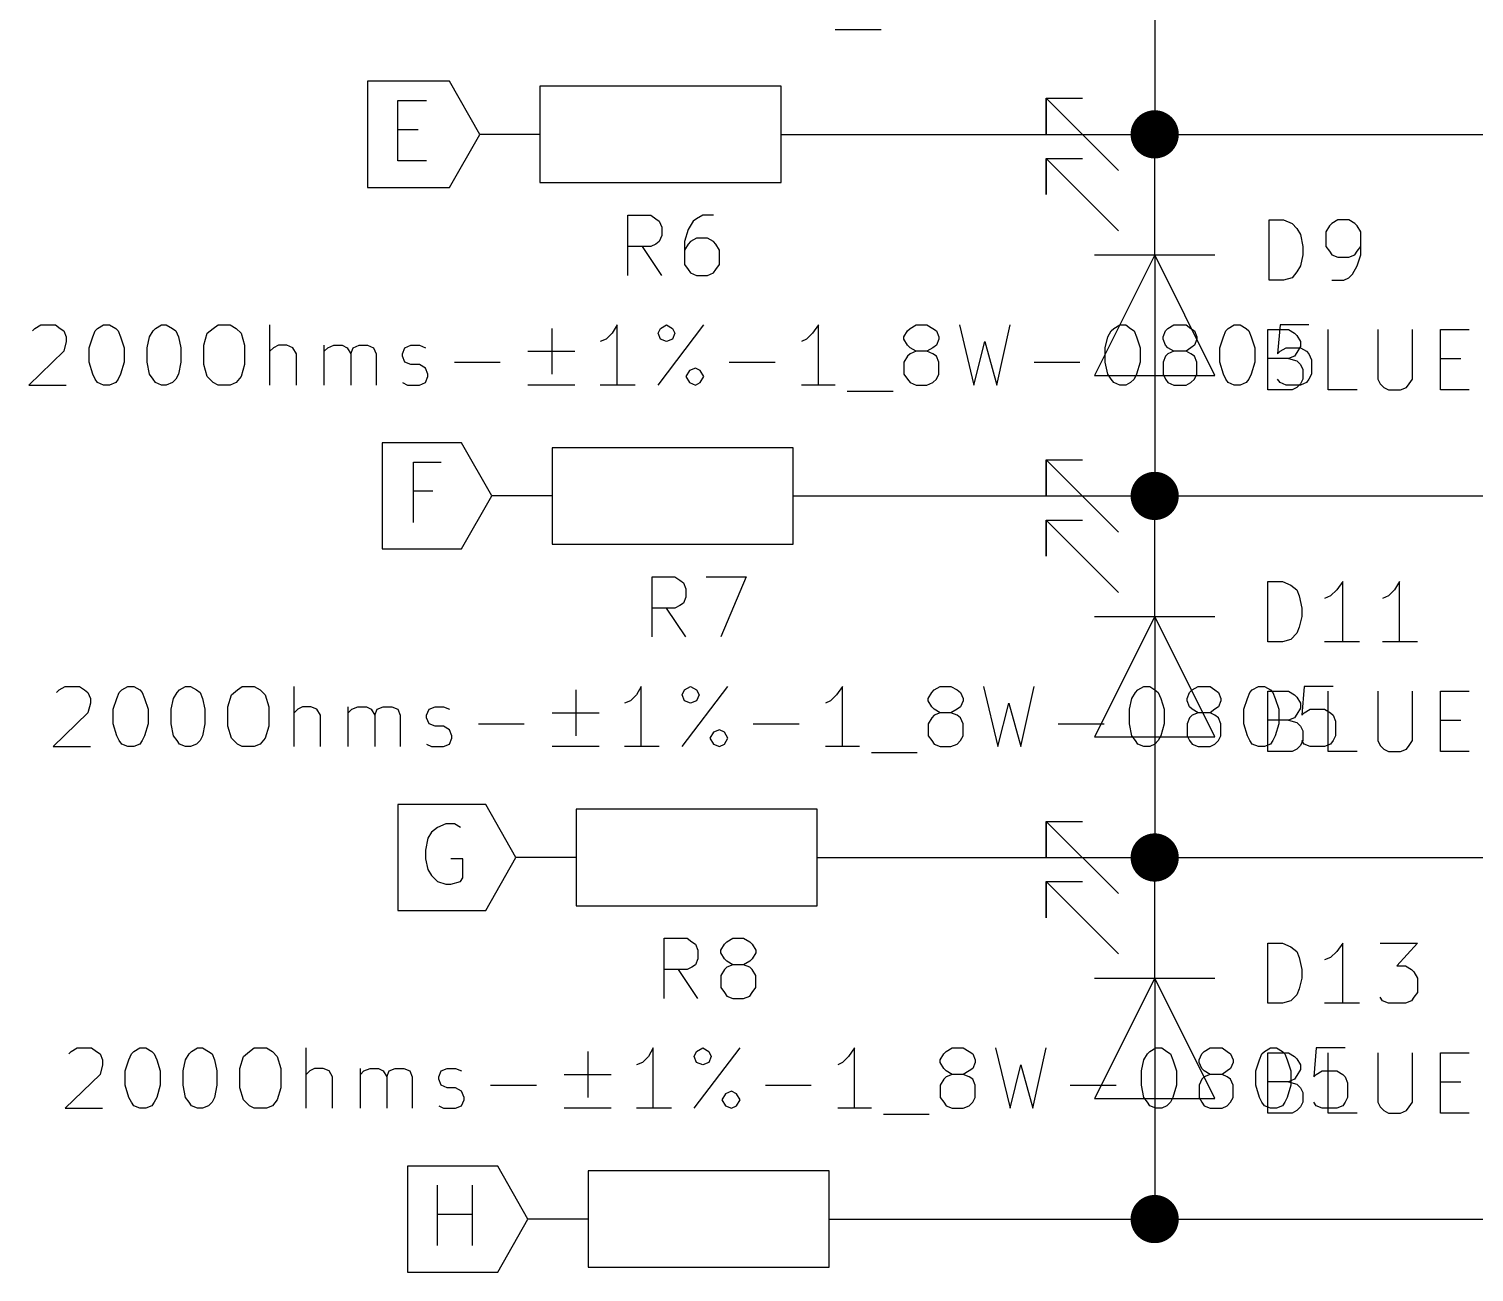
# Model space of a CAD drawing. Extents: x 0.4 to 11.3, y -7.9 to -0.4.
# Drawn here: x 6.516 to 7.715, y -5.324 to -4.293 of the extents above; entities that cross this region are included whole.
import ezdxf

# ---------------------------------------------------------------- set-up
doc = ezdxf.new("R2010")
doc.units = 0
doc.header["$MEASUREMENT"] = 0
for name, color, linetype in [('CYAN2', 4, 'CONTINUOUS'), ('GREEN2', 3, 'CONTINUOUS'), ('RED2', 1, 'CONTINUOUS')]:
    doc.layers.add(name, color=color, linetype=linetype)

msp = doc.modelspace()

# ---------------------------------------------------------------- linework, layer by layer
at = {"layer": 'CYAN2', "linetype": 'CONTINUOUS'}
for p, q in [((7.185, -4.293), (7.223, -4.293)), ((7.013, -4.497), (7.013, -4.447)), ((7.013, -4.447), (7.032, -4.447)), ((7.032, -4.447), (7.036, -4.45)), ((7.075, -4.447), (7.07, -4.45)), ((7.084, -4.447), (7.075, -4.447)), ((7.036, -4.45), (7.039, -4.452)), ((7.039, -4.452), (7.041, -4.457)), ((7.041, -4.457), (7.041, -4.464)), ((7.063, -4.459), (7.06, -4.469)), ((7.067, -4.452), (7.063, -4.459)), ((7.07, -4.45), (7.067, -4.452)), ((7.545, -4.501), (7.545, -4.451)), ((7.545, -4.451), (7.557, -4.451)), ((7.557, -4.451), (7.564, -4.454)), ((7.564, -4.454), (7.568, -4.458)), ((7.568, -4.458), (7.571, -4.463)), ((7.595, -4.456), (7.592, -4.461)), ((7.597, -4.454), (7.595, -4.456)), ((7.602, -4.451), (7.597, -4.454)), ((7.611, -4.451), (7.602, -4.451)), ((7.616, -4.454), (7.611, -4.451)), ((7.618, -4.456), (7.616, -4.454)), ((7.621, -4.461), (7.618, -4.456)), ((7.036, -4.471), (7.032, -4.473)), ((7.039, -4.469), (7.036, -4.471)), ((7.041, -4.464), (7.039, -4.469)), ((7.06, -4.469), (7.06, -4.488)), ((7.063, -4.471), (7.06, -4.476)), ((7.065, -4.469), (7.063, -4.471)), ((7.07, -4.466), (7.065, -4.469)), ((7.079, -4.466), (7.07, -4.466)), ((7.084, -4.469), (7.079, -4.466)), ((7.086, -4.471), (7.084, -4.469)), ((7.089, -4.476), (7.086, -4.471)), ((7.571, -4.463), (7.573, -4.473)), ((7.592, -4.461), (7.592, -4.473)), ((7.621, -4.48), (7.621, -4.461)), ((7.032, -4.473), (7.013, -4.473)), ((7.041, -4.497), (7.025, -4.473)), ((7.089, -4.488), (7.089, -4.476)), ((7.573, -4.48), (7.571, -4.489)), ((7.573, -4.473), (7.573, -4.48)), ((7.592, -4.473), (7.595, -4.477)), ((7.595, -4.477), (7.597, -4.48)), ((7.597, -4.48), (7.602, -4.482)), ((7.602, -4.482), (7.611, -4.482)), ((7.611, -4.482), (7.616, -4.48)), ((7.616, -4.48), (7.618, -4.477)), ((7.618, -4.477), (7.621, -4.473)), ((7.618, -4.489), (7.621, -4.48)), ((7.06, -4.488), (7.063, -4.492)), ((7.063, -4.492), (7.065, -4.495)), ((7.065, -4.495), (7.07, -4.497)), ((7.079, -4.497), (7.084, -4.495)), ((7.084, -4.495), (7.086, -4.492)), ((7.086, -4.492), (7.089, -4.488)), ((7.568, -4.494), (7.564, -4.499)), ((7.571, -4.489), (7.568, -4.494)), ((7.611, -4.499), (7.614, -4.496)), ((7.614, -4.496), (7.618, -4.489)), ((7.07, -4.497), (7.079, -4.497)), ((7.557, -4.501), (7.545, -4.501)), ((7.564, -4.499), (7.557, -4.501)), ((7.597, -4.501), (7.607, -4.501)), ((7.607, -4.501), (7.611, -4.499)), ((6.519, -4.543), (6.521, -4.541)), ((6.521, -4.541), (6.526, -4.538)), ((6.526, -4.538), (6.538, -4.538)), ((6.538, -4.538), (6.542, -4.541)), ((6.542, -4.541), (6.545, -4.543)), ((6.545, -4.543), (6.547, -4.548)), ((6.569, -4.548), (6.571, -4.543)), ((6.571, -4.543), (6.573, -4.541)), ((6.573, -4.541), (6.578, -4.538)), ((6.578, -4.538), (6.583, -4.538)), ((6.583, -4.538), (6.588, -4.541)), ((6.588, -4.541), (6.59, -4.543)), ((6.59, -4.543), (6.592, -4.548)), ((6.616, -4.548), (6.619, -4.543)), ((6.619, -4.543), (6.621, -4.541)), ((6.621, -4.541), (6.626, -4.538)), ((6.626, -4.538), (6.63, -4.538)), ((6.63, -4.538), (6.635, -4.541)), ((6.635, -4.541), (6.638, -4.543)), ((6.638, -4.543), (6.64, -4.548)), ((6.664, -4.545), (6.669, -4.541)), ((6.669, -4.541), (6.673, -4.538)), ((6.673, -4.538), (6.683, -4.538)), ((6.683, -4.538), (6.688, -4.541)), ((6.688, -4.541), (6.692, -4.545)), ((6.716, -4.588), (6.716, -4.538)), ((6.95, -4.579), (6.95, -4.541)), ((7.004, -4.538), (7, -4.545)), ((7.004, -4.588), (7.004, -4.538)), ((7.038, -4.588), (7.076, -4.538)), ((7.038, -4.545), (7.04, -4.541)), ((7.04, -4.541), (7.045, -4.538)), ((7.045, -4.538), (7.05, -4.541)), ((7.05, -4.541), (7.052, -4.545)), ((7.171, -4.538), (7.166, -4.545)), ((7.171, -4.588), (7.171, -4.538)), ((7.242, -4.548), (7.245, -4.543)), ((7.245, -4.543), (7.247, -4.541)), ((7.247, -4.541), (7.252, -4.538)), ((7.252, -4.538), (7.261, -4.538)), ((7.261, -4.538), (7.266, -4.541)), ((7.266, -4.541), (7.269, -4.543)), ((7.269, -4.543), (7.271, -4.548)), ((7.288, -4.538), (7.3, -4.588)), ((7.319, -4.588), (7.33, -4.538)), ((7.411, -4.548), (7.414, -4.543)), ((7.414, -4.543), (7.416, -4.541)), ((7.416, -4.541), (7.421, -4.538)), ((7.421, -4.538), (7.426, -4.538)), ((7.426, -4.538), (7.43, -4.541)), ((7.43, -4.541), (7.433, -4.543)), ((7.433, -4.543), (7.435, -4.548)), ((7.457, -4.548), (7.459, -4.543)), ((7.459, -4.543), (7.461, -4.541)), ((7.461, -4.541), (7.466, -4.538)), ((7.466, -4.538), (7.476, -4.538)), ((7.476, -4.538), (7.48, -4.541)), ((7.48, -4.541), (7.483, -4.543)), ((7.483, -4.543), (7.485, -4.548)), ((7.507, -4.548), (7.509, -4.543)), ((7.509, -4.543), (7.511, -4.541)), ((7.511, -4.541), (7.516, -4.538)), ((7.516, -4.538), (7.521, -4.538)), ((7.521, -4.538), (7.526, -4.541)), ((7.526, -4.541), (7.528, -4.543)), ((7.528, -4.543), (7.53, -4.548)), ((7.544, -4.592), (7.544, -4.542)), ((7.544, -4.542), (7.561, -4.542)), ((7.554, -4.538), (7.552, -4.562)), ((7.578, -4.538), (7.554, -4.538)), ((7.561, -4.542), (7.566, -4.545)), ((7.594, -4.592), (7.594, -4.542)), ((7.635, -4.542), (7.635, -4.583)), ((7.664, -4.583), (7.664, -4.542)), ((7.687, -4.592), (7.687, -4.542)), ((7.687, -4.542), (7.711, -4.542)), ((6.547, -4.552), (6.545, -4.56)), ((6.547, -4.548), (6.547, -4.552)), ((6.566, -4.557), (6.569, -4.548)), ((6.592, -4.548), (6.595, -4.557)), ((6.614, -4.557), (6.616, -4.548)), ((6.64, -4.548), (6.642, -4.557)), ((6.661, -4.555), (6.664, -4.545)), ((6.661, -4.571), (6.661, -4.555)), ((6.692, -4.545), (6.695, -4.555)), ((6.695, -4.555), (6.695, -4.571)), ((6.723, -4.555), (6.719, -4.557)), ((6.73, -4.555), (6.723, -4.555)), ((6.735, -4.557), (6.73, -4.555)), ((6.761, -4.588), (6.761, -4.555)), ((6.764, -4.557), (6.769, -4.555)), ((6.769, -4.555), (6.776, -4.555)), ((6.776, -4.555), (6.78, -4.557)), ((6.785, -4.557), (6.79, -4.555)), ((6.79, -4.555), (6.797, -4.555)), ((6.797, -4.555), (6.802, -4.557)), ((6.828, -4.557), (6.833, -4.555)), ((6.833, -4.555), (6.84, -4.555)), ((6.84, -4.555), (6.845, -4.557)), ((6.995, -4.55), (6.99, -4.552)), ((7, -4.545), (6.995, -4.55)), ((7.04, -4.55), (7.038, -4.545)), ((7.045, -4.552), (7.04, -4.55)), ((7.05, -4.55), (7.045, -4.552)), ((7.052, -4.545), (7.05, -4.55)), ((7.161, -4.55), (7.157, -4.552)), ((7.166, -4.545), (7.161, -4.55)), ((7.242, -4.55), (7.242, -4.548)), ((7.245, -4.555), (7.242, -4.55)), ((7.247, -4.557), (7.245, -4.555)), ((7.269, -4.555), (7.266, -4.557)), ((7.271, -4.55), (7.269, -4.555)), ((7.271, -4.548), (7.271, -4.55)), ((7.3, -4.588), (7.309, -4.552)), ((7.309, -4.552), (7.319, -4.588)), ((7.409, -4.557), (7.411, -4.548)), ((7.435, -4.548), (7.438, -4.557)), ((7.457, -4.55), (7.457, -4.548)), ((7.459, -4.555), (7.457, -4.55)), ((7.461, -4.557), (7.459, -4.555)), ((7.483, -4.555), (7.48, -4.557)), ((7.485, -4.55), (7.483, -4.555)), ((7.485, -4.548), (7.485, -4.55)), ((7.504, -4.557), (7.507, -4.548)), ((7.53, -4.548), (7.533, -4.557)), ((7.566, -4.545), (7.568, -4.547)), ((7.568, -4.547), (7.571, -4.552)), ((7.571, -4.556), (7.568, -4.561)), ((7.571, -4.552), (7.571, -4.556)), ((6.545, -4.56), (6.516, -4.588)), ((6.566, -4.569), (6.566, -4.557)), ((6.595, -4.557), (6.595, -4.569)), ((6.614, -4.569), (6.614, -4.557)), ((6.642, -4.557), (6.642, -4.569)), ((6.719, -4.557), (6.716, -4.56)), ((6.738, -4.562), (6.735, -4.557)), ((6.738, -4.588), (6.738, -4.562)), ((6.761, -4.56), (6.764, -4.557)), ((6.78, -4.557), (6.783, -4.562)), ((6.783, -4.562), (6.785, -4.557)), ((6.783, -4.562), (6.783, -4.588)), ((6.802, -4.557), (6.804, -4.562)), ((6.804, -4.562), (6.804, -4.588)), ((6.826, -4.562), (6.828, -4.557)), ((6.826, -4.564), (6.826, -4.562)), ((6.828, -4.569), (6.826, -4.564)), ((6.93, -4.56), (6.969, -4.56)), ((7.245, -4.564), (7.242, -4.569)), ((7.247, -4.562), (7.245, -4.564)), ((7.252, -4.56), (7.247, -4.557)), ((7.252, -4.56), (7.247, -4.562)), ((7.261, -4.56), (7.252, -4.56)), ((7.266, -4.557), (7.261, -4.56)), ((7.266, -4.562), (7.261, -4.56)), ((7.269, -4.564), (7.266, -4.562)), ((7.271, -4.569), (7.269, -4.564)), ((7.409, -4.569), (7.409, -4.557)), ((7.438, -4.557), (7.438, -4.569)), ((7.459, -4.564), (7.457, -4.569)), ((7.461, -4.562), (7.459, -4.564)), ((7.466, -4.56), (7.461, -4.557)), ((7.466, -4.56), (7.461, -4.562)), ((7.476, -4.56), (7.466, -4.56)), ((7.48, -4.557), (7.476, -4.56)), ((7.48, -4.562), (7.476, -4.56)), ((7.483, -4.564), (7.48, -4.562)), ((7.485, -4.569), (7.483, -4.564)), ((7.504, -4.569), (7.504, -4.557)), ((7.533, -4.557), (7.533, -4.569)), ((7.561, -4.566), (7.544, -4.566)), ((7.552, -4.562), (7.554, -4.56)), ((7.554, -4.56), (7.559, -4.557)), ((7.559, -4.557), (7.571, -4.557)), ((7.566, -4.564), (7.561, -4.566)), ((7.561, -4.566), (7.568, -4.568)), ((7.568, -4.561), (7.566, -4.564)), ((7.568, -4.568), (7.571, -4.571)), ((7.571, -4.557), (7.576, -4.56)), ((7.576, -4.56), (7.578, -4.562)), ((7.578, -4.562), (7.58, -4.567)), ((7.58, -4.567), (7.58, -4.579)), ((7.687, -4.566), (7.704, -4.566)), ((6.569, -4.579), (6.566, -4.569)), ((6.571, -4.583), (6.569, -4.579)), ((6.592, -4.579), (6.59, -4.583)), ((6.595, -4.569), (6.592, -4.579)), ((6.616, -4.579), (6.614, -4.569)), ((6.619, -4.583), (6.616, -4.579)), ((6.64, -4.579), (6.638, -4.583)), ((6.642, -4.569), (6.64, -4.579)), ((6.664, -4.581), (6.661, -4.571)), ((6.695, -4.571), (6.692, -4.581)), ((6.833, -4.571), (6.828, -4.569)), ((6.84, -4.571), (6.833, -4.571)), ((6.845, -4.574), (6.84, -4.571)), ((6.847, -4.579), (6.845, -4.574)), ((6.847, -4.581), (6.847, -4.579)), ((6.869, -4.569), (6.907, -4.569)), ((7.064, -4.576), (7.061, -4.581)), ((7.069, -4.574), (7.064, -4.576)), ((7.073, -4.576), (7.069, -4.574)), ((7.076, -4.581), (7.073, -4.576)), ((7.097, -4.569), (7.135, -4.569)), ((7.242, -4.569), (7.242, -4.579)), ((7.242, -4.579), (7.245, -4.583)), ((7.269, -4.583), (7.271, -4.579)), ((7.271, -4.579), (7.271, -4.569)), ((7.35, -4.569), (7.388, -4.569)), ((7.411, -4.579), (7.409, -4.569)), ((7.414, -4.583), (7.411, -4.579)), ((7.435, -4.579), (7.433, -4.583)), ((7.438, -4.569), (7.435, -4.579)), ((7.457, -4.569), (7.457, -4.579)), ((7.457, -4.579), (7.459, -4.583)), ((7.483, -4.583), (7.485, -4.579)), ((7.485, -4.579), (7.485, -4.569)), ((7.507, -4.579), (7.504, -4.569)), ((7.509, -4.583), (7.507, -4.579)), ((7.53, -4.579), (7.528, -4.583)), ((7.533, -4.569), (7.53, -4.579)), ((7.571, -4.571), (7.573, -4.575)), ((7.573, -4.575), (7.573, -4.583)), ((7.58, -4.579), (7.578, -4.583)), ((6.516, -4.588), (6.547, -4.588)), ((6.573, -4.586), (6.571, -4.583)), ((6.578, -4.588), (6.573, -4.586)), ((6.583, -4.588), (6.578, -4.588)), ((6.588, -4.586), (6.583, -4.588)), ((6.59, -4.583), (6.588, -4.586)), ((6.621, -4.586), (6.619, -4.583)), ((6.626, -4.588), (6.621, -4.586)), ((6.63, -4.588), (6.626, -4.588)), ((6.635, -4.586), (6.63, -4.588)), ((6.638, -4.583), (6.635, -4.586)), ((6.669, -4.586), (6.664, -4.581)), ((6.673, -4.588), (6.669, -4.586)), ((6.683, -4.588), (6.673, -4.588)), ((6.688, -4.586), (6.683, -4.588)), ((6.692, -4.581), (6.688, -4.586)), ((6.826, -4.586), (6.83, -4.588)), ((6.83, -4.588), (6.84, -4.588)), ((6.84, -4.588), (6.845, -4.586)), ((6.845, -4.586), (6.847, -4.581)), ((6.969, -4.588), (6.93, -4.588)), ((7.019, -4.588), (6.99, -4.588)), ((7.061, -4.581), (7.064, -4.586)), ((7.064, -4.586), (7.069, -4.588)), ((7.069, -4.588), (7.073, -4.586)), ((7.073, -4.586), (7.076, -4.581)), ((7.185, -4.588), (7.157, -4.588)), ((7.245, -4.583), (7.247, -4.586)), ((7.247, -4.586), (7.252, -4.588)), ((7.252, -4.588), (7.261, -4.588)), ((7.261, -4.588), (7.266, -4.586)), ((7.266, -4.586), (7.269, -4.583)), ((7.416, -4.586), (7.414, -4.583)), ((7.421, -4.588), (7.416, -4.586)), ((7.426, -4.588), (7.421, -4.588)), ((7.43, -4.586), (7.426, -4.588)), ((7.433, -4.583), (7.43, -4.586)), ((7.459, -4.583), (7.461, -4.586)), ((7.461, -4.586), (7.466, -4.588)), ((7.466, -4.588), (7.476, -4.588)), ((7.476, -4.588), (7.48, -4.586)), ((7.48, -4.586), (7.483, -4.583)), ((7.511, -4.586), (7.509, -4.583)), ((7.516, -4.588), (7.511, -4.586)), ((7.521, -4.588), (7.516, -4.588)), ((7.526, -4.586), (7.521, -4.588)), ((7.528, -4.583), (7.526, -4.586)), ((7.564, -4.592), (7.544, -4.592)), ((7.554, -4.586), (7.552, -4.583)), ((7.559, -4.588), (7.554, -4.586)), ((7.571, -4.588), (7.559, -4.588)), ((7.568, -4.59), (7.564, -4.592)), ((7.571, -4.587), (7.568, -4.59)), ((7.573, -4.583), (7.571, -4.587)), ((7.576, -4.586), (7.571, -4.588)), ((7.578, -4.583), (7.576, -4.586)), ((7.618, -4.592), (7.594, -4.592)), ((7.635, -4.583), (7.637, -4.587)), ((7.637, -4.587), (7.64, -4.59)), ((7.64, -4.59), (7.644, -4.592)), ((7.644, -4.592), (7.654, -4.592)), ((7.654, -4.592), (7.659, -4.59)), ((7.659, -4.59), (7.661, -4.587)), ((7.661, -4.587), (7.664, -4.583)), ((7.711, -4.592), (7.687, -4.592)), ((7.195, -4.593), (7.233, -4.593)), ((7.033, -4.797), (7.033, -4.747)), ((7.033, -4.747), (7.052, -4.747)), ((7.052, -4.747), (7.056, -4.75)), ((7.078, -4.747), (7.111, -4.747)), ((7.111, -4.747), (7.09, -4.797)), ((7.056, -4.75), (7.059, -4.752)), ((7.059, -4.752), (7.061, -4.757)), ((7.061, -4.757), (7.061, -4.764)), ((7.544, -4.801), (7.544, -4.751)), ((7.544, -4.751), (7.556, -4.751)), ((7.556, -4.751), (7.563, -4.754)), ((7.563, -4.754), (7.568, -4.758)), ((7.568, -4.758), (7.57, -4.763)), ((7.601, -4.758), (7.596, -4.763)), ((7.606, -4.751), (7.601, -4.758)), ((7.606, -4.801), (7.606, -4.751)), ((7.649, -4.758), (7.644, -4.763)), ((7.653, -4.751), (7.649, -4.758)), ((7.653, -4.801), (7.653, -4.751)), ((7.056, -4.771), (7.052, -4.773)), ((7.059, -4.769), (7.056, -4.771)), ((7.061, -4.764), (7.059, -4.769)), ((7.57, -4.763), (7.572, -4.773)), ((7.596, -4.763), (7.591, -4.765)), ((7.644, -4.763), (7.639, -4.765)), ((7.052, -4.773), (7.033, -4.773)), ((7.061, -4.797), (7.045, -4.773)), ((7.572, -4.78), (7.57, -4.789)), ((7.572, -4.773), (7.572, -4.78)), ((7.568, -4.794), (7.563, -4.799)), ((7.57, -4.789), (7.568, -4.794)), ((7.556, -4.801), (7.544, -4.801)), ((7.563, -4.799), (7.556, -4.801)), ((7.62, -4.801), (7.591, -4.801)), ((7.668, -4.801), (7.639, -4.801)), ((6.539, -4.843), (6.541, -4.841)), ((6.541, -4.841), (6.546, -4.838)), ((6.546, -4.838), (6.558, -4.838)), ((6.558, -4.838), (6.562, -4.841)), ((6.562, -4.841), (6.565, -4.843)), ((6.565, -4.843), (6.567, -4.848)), ((6.589, -4.848), (6.591, -4.843)), ((6.591, -4.843), (6.593, -4.841)), ((6.593, -4.841), (6.598, -4.838)), ((6.598, -4.838), (6.603, -4.838)), ((6.603, -4.838), (6.608, -4.841)), ((6.608, -4.841), (6.61, -4.843)), ((6.61, -4.843), (6.612, -4.848)), ((6.636, -4.848), (6.639, -4.843)), ((6.639, -4.843), (6.641, -4.841)), ((6.641, -4.841), (6.646, -4.838)), ((6.646, -4.838), (6.65, -4.838)), ((6.65, -4.838), (6.655, -4.841)), ((6.655, -4.841), (6.658, -4.843)), ((6.658, -4.843), (6.66, -4.848)), ((6.684, -4.845), (6.689, -4.841)), ((6.689, -4.841), (6.693, -4.838)), ((6.693, -4.838), (6.703, -4.838)), ((6.703, -4.838), (6.708, -4.841)), ((6.708, -4.841), (6.712, -4.845)), ((6.736, -4.888), (6.736, -4.838)), ((6.97, -4.879), (6.97, -4.841)), ((7.024, -4.838), (7.02, -4.845)), ((7.024, -4.888), (7.024, -4.838)), ((7.058, -4.888), (7.096, -4.838)), ((7.058, -4.845), (7.06, -4.841)), ((7.06, -4.841), (7.065, -4.838)), ((7.065, -4.838), (7.07, -4.841)), ((7.07, -4.841), (7.072, -4.845)), ((7.191, -4.838), (7.186, -4.845)), ((7.191, -4.888), (7.191, -4.838)), ((7.262, -4.848), (7.265, -4.843)), ((7.265, -4.843), (7.267, -4.841)), ((7.267, -4.841), (7.272, -4.838)), ((7.272, -4.838), (7.281, -4.838)), ((7.281, -4.838), (7.286, -4.841)), ((7.286, -4.841), (7.289, -4.843)), ((7.289, -4.843), (7.291, -4.848)), ((7.308, -4.838), (7.32, -4.888)), ((7.339, -4.888), (7.35, -4.838)), ((7.431, -4.848), (7.434, -4.843)), ((7.434, -4.843), (7.436, -4.841)), ((7.436, -4.841), (7.441, -4.838)), ((7.441, -4.838), (7.446, -4.838)), ((7.446, -4.838), (7.45, -4.841)), ((7.45, -4.841), (7.453, -4.843)), ((7.453, -4.843), (7.455, -4.848)), ((7.477, -4.848), (7.479, -4.843)), ((7.479, -4.843), (7.481, -4.841)), ((7.481, -4.841), (7.486, -4.838)), ((7.486, -4.838), (7.496, -4.838)), ((7.496, -4.838), (7.5, -4.841)), ((7.5, -4.841), (7.503, -4.843)), ((7.503, -4.843), (7.505, -4.848)), ((7.527, -4.848), (7.529, -4.843)), ((7.529, -4.843), (7.531, -4.841)), ((7.531, -4.841), (7.536, -4.838)), ((7.536, -4.838), (7.541, -4.838)), ((7.541, -4.838), (7.546, -4.841)), ((7.544, -4.892), (7.544, -4.842)), ((7.544, -4.842), (7.561, -4.842)), ((7.546, -4.841), (7.548, -4.843)), ((7.548, -4.843), (7.55, -4.848)), ((7.561, -4.842), (7.566, -4.845)), ((7.574, -4.838), (7.572, -4.862)), ((7.598, -4.838), (7.574, -4.838)), ((7.594, -4.892), (7.594, -4.842)), ((7.635, -4.842), (7.635, -4.883)), ((7.664, -4.883), (7.664, -4.842)), ((7.687, -4.892), (7.687, -4.842)), ((7.687, -4.842), (7.711, -4.842)), ((6.567, -4.852), (6.565, -4.86)), ((6.567, -4.848), (6.567, -4.852)), ((6.586, -4.857), (6.589, -4.848)), ((6.612, -4.848), (6.615, -4.857)), ((6.634, -4.857), (6.636, -4.848)), ((6.66, -4.848), (6.662, -4.857)), ((6.681, -4.855), (6.684, -4.845)), ((6.681, -4.871), (6.681, -4.855)), ((6.712, -4.845), (6.715, -4.855)), ((6.715, -4.855), (6.715, -4.871)), ((6.743, -4.855), (6.739, -4.857)), ((6.75, -4.855), (6.743, -4.855)), ((6.755, -4.857), (6.75, -4.855)), ((6.781, -4.888), (6.781, -4.855)), ((6.784, -4.857), (6.789, -4.855)), ((6.789, -4.855), (6.796, -4.855)), ((6.796, -4.855), (6.8, -4.857)), ((6.805, -4.857), (6.81, -4.855)), ((6.81, -4.855), (6.817, -4.855)), ((6.817, -4.855), (6.822, -4.857)), ((6.848, -4.857), (6.853, -4.855)), ((6.853, -4.855), (6.86, -4.855)), ((6.86, -4.855), (6.865, -4.857)), ((7.015, -4.85), (7.01, -4.852)), ((7.02, -4.845), (7.015, -4.85)), ((7.06, -4.85), (7.058, -4.845)), ((7.065, -4.852), (7.06, -4.85)), ((7.07, -4.85), (7.065, -4.852)), ((7.072, -4.845), (7.07, -4.85)), ((7.181, -4.85), (7.177, -4.852)), ((7.186, -4.845), (7.181, -4.85)), ((7.262, -4.85), (7.262, -4.848)), ((7.265, -4.855), (7.262, -4.85)), ((7.267, -4.857), (7.265, -4.855)), ((7.289, -4.855), (7.286, -4.857)), ((7.291, -4.85), (7.289, -4.855)), ((7.291, -4.848), (7.291, -4.85)), ((7.32, -4.888), (7.329, -4.852)), ((7.329, -4.852), (7.339, -4.888)), ((7.429, -4.857), (7.431, -4.848)), ((7.455, -4.848), (7.458, -4.857)), ((7.477, -4.85), (7.477, -4.848)), ((7.479, -4.855), (7.477, -4.85)), ((7.481, -4.857), (7.479, -4.855)), ((7.503, -4.855), (7.5, -4.857)), ((7.505, -4.85), (7.503, -4.855)), ((7.505, -4.848), (7.505, -4.85)), ((7.524, -4.857), (7.527, -4.848)), ((7.55, -4.848), (7.553, -4.857)), ((7.566, -4.845), (7.568, -4.847)), ((7.568, -4.847), (7.571, -4.852)), ((7.571, -4.852), (7.571, -4.856)), ((6.565, -4.86), (6.536, -4.888)), ((6.586, -4.869), (6.586, -4.857)), ((6.615, -4.857), (6.615, -4.869)), ((6.634, -4.869), (6.634, -4.857)), ((6.662, -4.857), (6.662, -4.869)), ((6.739, -4.857), (6.736, -4.86)), ((6.758, -4.862), (6.755, -4.857)), ((6.758, -4.888), (6.758, -4.862)), ((6.781, -4.86), (6.784, -4.857)), ((6.8, -4.857), (6.803, -4.862)), ((6.803, -4.862), (6.805, -4.857)), ((6.803, -4.862), (6.803, -4.888)), ((6.822, -4.857), (6.824, -4.862)), ((6.824, -4.862), (6.824, -4.888)), ((6.846, -4.862), (6.848, -4.857)), ((6.846, -4.864), (6.846, -4.862)), ((6.848, -4.869), (6.846, -4.864)), ((6.95, -4.86), (6.989, -4.86)), ((7.265, -4.864), (7.262, -4.869)), ((7.267, -4.862), (7.265, -4.864)), ((7.272, -4.86), (7.267, -4.857)), ((7.272, -4.86), (7.267, -4.862)), ((7.281, -4.86), (7.272, -4.86)), ((7.286, -4.857), (7.281, -4.86)), ((7.286, -4.862), (7.281, -4.86)), ((7.289, -4.864), (7.286, -4.862)), ((7.291, -4.869), (7.289, -4.864)), ((7.429, -4.869), (7.429, -4.857)), ((7.458, -4.857), (7.458, -4.869)), ((7.479, -4.864), (7.477, -4.869)), ((7.481, -4.862), (7.479, -4.864)), ((7.486, -4.86), (7.481, -4.857)), ((7.486, -4.86), (7.481, -4.862)), ((7.496, -4.86), (7.486, -4.86)), ((7.5, -4.857), (7.496, -4.86)), ((7.5, -4.862), (7.496, -4.86)), ((7.503, -4.864), (7.5, -4.862)), ((7.505, -4.869), (7.503, -4.864)), ((7.524, -4.869), (7.524, -4.857)), ((7.561, -4.866), (7.544, -4.866)), ((7.553, -4.857), (7.553, -4.869)), ((7.566, -4.864), (7.561, -4.866)), ((7.561, -4.866), (7.568, -4.868)), ((7.568, -4.861), (7.566, -4.864)), ((7.571, -4.856), (7.568, -4.861)), ((7.572, -4.862), (7.574, -4.86)), ((7.574, -4.86), (7.579, -4.857)), ((7.579, -4.857), (7.591, -4.857)), ((7.591, -4.857), (7.596, -4.86)), ((7.596, -4.86), (7.598, -4.862)), ((7.598, -4.862), (7.6, -4.867)), ((7.6, -4.867), (7.6, -4.879)), ((7.687, -4.866), (7.704, -4.866)), ((6.589, -4.879), (6.586, -4.869)), ((6.591, -4.883), (6.589, -4.879)), ((6.612, -4.879), (6.61, -4.883)), ((6.615, -4.869), (6.612, -4.879)), ((6.636, -4.879), (6.634, -4.869)), ((6.639, -4.883), (6.636, -4.879)), ((6.66, -4.879), (6.658, -4.883)), ((6.662, -4.869), (6.66, -4.879)), ((6.684, -4.881), (6.681, -4.871)), ((6.715, -4.871), (6.712, -4.881)), ((6.853, -4.871), (6.848, -4.869)), ((6.86, -4.871), (6.853, -4.871)), ((6.865, -4.874), (6.86, -4.871)), ((6.867, -4.879), (6.865, -4.874)), ((6.867, -4.881), (6.867, -4.879)), ((6.889, -4.869), (6.927, -4.869)), ((7.084, -4.876), (7.081, -4.881)), ((7.089, -4.874), (7.084, -4.876)), ((7.093, -4.876), (7.089, -4.874)), ((7.096, -4.881), (7.093, -4.876)), ((7.117, -4.869), (7.155, -4.869)), ((7.262, -4.869), (7.262, -4.879)), ((7.262, -4.879), (7.265, -4.883)), ((7.289, -4.883), (7.291, -4.879)), ((7.291, -4.879), (7.291, -4.869)), ((7.37, -4.869), (7.408, -4.869)), ((7.431, -4.879), (7.429, -4.869)), ((7.434, -4.883), (7.431, -4.879)), ((7.455, -4.879), (7.453, -4.883)), ((7.458, -4.869), (7.455, -4.879)), ((7.477, -4.869), (7.477, -4.879)), ((7.477, -4.879), (7.479, -4.883)), ((7.503, -4.883), (7.505, -4.879)), ((7.505, -4.879), (7.505, -4.869)), ((7.527, -4.879), (7.524, -4.869)), ((7.529, -4.883), (7.527, -4.879)), ((7.55, -4.879), (7.548, -4.883)), ((7.553, -4.869), (7.55, -4.879)), ((7.568, -4.868), (7.571, -4.871)), ((7.571, -4.871), (7.573, -4.875)), ((7.573, -4.875), (7.573, -4.883)), ((7.6, -4.879), (7.598, -4.883)), ((6.536, -4.888), (6.567, -4.888)), ((6.593, -4.886), (6.591, -4.883)), ((6.598, -4.888), (6.593, -4.886)), ((6.603, -4.888), (6.598, -4.888)), ((6.608, -4.886), (6.603, -4.888)), ((6.61, -4.883), (6.608, -4.886)), ((6.641, -4.886), (6.639, -4.883)), ((6.646, -4.888), (6.641, -4.886)), ((6.65, -4.888), (6.646, -4.888)), ((6.655, -4.886), (6.65, -4.888)), ((6.658, -4.883), (6.655, -4.886)), ((6.689, -4.886), (6.684, -4.881)), ((6.693, -4.888), (6.689, -4.886)), ((6.703, -4.888), (6.693, -4.888)), ((6.708, -4.886), (6.703, -4.888)), ((6.712, -4.881), (6.708, -4.886)), ((6.846, -4.886), (6.85, -4.888)), ((6.85, -4.888), (6.86, -4.888)), ((6.86, -4.888), (6.865, -4.886)), ((6.865, -4.886), (6.867, -4.881)), ((6.989, -4.888), (6.95, -4.888)), ((7.039, -4.888), (7.01, -4.888)), ((7.081, -4.881), (7.084, -4.886)), ((7.084, -4.886), (7.089, -4.888)), ((7.089, -4.888), (7.093, -4.886)), ((7.093, -4.886), (7.096, -4.881)), ((7.205, -4.888), (7.177, -4.888)), ((7.265, -4.883), (7.267, -4.886)), ((7.267, -4.886), (7.272, -4.888)), ((7.272, -4.888), (7.281, -4.888)), ((7.281, -4.888), (7.286, -4.886)), ((7.286, -4.886), (7.289, -4.883)), ((7.436, -4.886), (7.434, -4.883)), ((7.441, -4.888), (7.436, -4.886)), ((7.446, -4.888), (7.441, -4.888)), ((7.45, -4.886), (7.446, -4.888)), ((7.453, -4.883), (7.45, -4.886)), ((7.479, -4.883), (7.481, -4.886)), ((7.481, -4.886), (7.486, -4.888)), ((7.486, -4.888), (7.496, -4.888)), ((7.496, -4.888), (7.5, -4.886)), ((7.5, -4.886), (7.503, -4.883)), ((7.531, -4.886), (7.529, -4.883)), ((7.536, -4.888), (7.531, -4.886)), ((7.541, -4.888), (7.536, -4.888)), ((7.546, -4.886), (7.541, -4.888)), ((7.548, -4.883), (7.546, -4.886)), ((7.568, -4.89), (7.564, -4.892)), ((7.571, -4.887), (7.568, -4.89)), ((7.573, -4.883), (7.571, -4.887)), ((7.574, -4.886), (7.572, -4.883)), ((7.579, -4.888), (7.574, -4.886)), ((7.591, -4.888), (7.579, -4.888)), ((7.596, -4.886), (7.591, -4.888)), ((7.598, -4.883), (7.596, -4.886)), ((7.635, -4.883), (7.637, -4.887)), ((7.637, -4.887), (7.64, -4.89)), ((7.64, -4.89), (7.644, -4.892)), ((7.654, -4.892), (7.659, -4.89)), ((7.659, -4.89), (7.661, -4.887)), ((7.661, -4.887), (7.664, -4.883)), ((7.215, -4.893), (7.253, -4.893)), ((7.564, -4.892), (7.544, -4.892)), ((7.618, -4.892), (7.594, -4.892)), ((7.644, -4.892), (7.654, -4.892)), ((7.711, -4.892), (7.687, -4.892)), ((7.043, -5.097), (7.043, -5.047)), ((7.043, -5.047), (7.062, -5.047)), ((7.062, -5.047), (7.066, -5.05)), ((7.095, -5.05), (7.1, -5.047)), ((7.1, -5.047), (7.109, -5.047)), ((7.109, -5.047), (7.114, -5.05)), ((7.066, -5.05), (7.069, -5.052)), ((7.069, -5.052), (7.071, -5.057)), ((7.071, -5.057), (7.071, -5.064)), ((7.09, -5.057), (7.093, -5.052)), ((7.09, -5.059), (7.09, -5.057)), ((7.093, -5.064), (7.09, -5.059)), ((7.093, -5.052), (7.095, -5.05)), ((7.114, -5.05), (7.116, -5.052)), ((7.116, -5.052), (7.119, -5.057)), ((7.119, -5.059), (7.116, -5.064)), ((7.119, -5.057), (7.119, -5.059)), ((7.544, -5.101), (7.544, -5.051)), ((7.544, -5.051), (7.556, -5.051)), ((7.556, -5.051), (7.563, -5.054)), ((7.563, -5.054), (7.568, -5.058)), ((7.568, -5.058), (7.57, -5.063)), ((7.601, -5.058), (7.596, -5.063)), ((7.606, -5.051), (7.601, -5.058)), ((7.606, -5.101), (7.606, -5.051)), ((7.637, -5.051), (7.668, -5.051)), ((7.668, -5.051), (7.651, -5.07)), ((7.066, -5.071), (7.062, -5.073)), ((7.069, -5.069), (7.066, -5.071)), ((7.071, -5.064), (7.069, -5.069)), ((7.095, -5.066), (7.093, -5.064)), ((7.095, -5.071), (7.093, -5.073)), ((7.1, -5.069), (7.095, -5.066)), ((7.1, -5.069), (7.095, -5.071)), ((7.109, -5.069), (7.1, -5.069)), ((7.114, -5.066), (7.109, -5.069)), ((7.114, -5.071), (7.109, -5.069)), ((7.116, -5.064), (7.114, -5.066)), ((7.116, -5.073), (7.114, -5.071)), ((7.57, -5.063), (7.572, -5.073)), ((7.596, -5.063), (7.591, -5.065)), ((7.651, -5.07), (7.658, -5.07)), ((7.658, -5.07), (7.663, -5.073)), ((7.062, -5.073), (7.043, -5.073)), ((7.071, -5.097), (7.055, -5.073)), ((7.093, -5.073), (7.09, -5.078)), ((7.09, -5.078), (7.09, -5.088)), ((7.119, -5.078), (7.116, -5.073)), ((7.119, -5.088), (7.119, -5.078)), ((7.572, -5.08), (7.57, -5.089)), ((7.572, -5.073), (7.572, -5.08)), ((7.663, -5.073), (7.665, -5.075)), ((7.665, -5.075), (7.668, -5.08)), ((7.668, -5.08), (7.668, -5.092)), ((7.09, -5.088), (7.093, -5.092)), ((7.093, -5.092), (7.095, -5.095)), ((7.095, -5.095), (7.1, -5.097)), ((7.109, -5.097), (7.114, -5.095)), ((7.114, -5.095), (7.116, -5.092)), ((7.116, -5.092), (7.119, -5.088)), ((7.568, -5.094), (7.563, -5.099)), ((7.57, -5.089), (7.568, -5.094)), ((7.668, -5.092), (7.665, -5.096)), ((7.1, -5.097), (7.109, -5.097)), ((7.556, -5.101), (7.544, -5.101)), ((7.563, -5.099), (7.556, -5.101)), ((7.62, -5.101), (7.591, -5.101)), ((7.639, -5.099), (7.637, -5.096)), ((7.644, -5.101), (7.639, -5.099)), ((7.658, -5.101), (7.644, -5.101)), ((7.663, -5.099), (7.658, -5.101)), ((7.665, -5.096), (7.663, -5.099)), ((6.549, -5.143), (6.551, -5.141)), ((6.551, -5.141), (6.556, -5.138)), ((6.556, -5.138), (6.568, -5.138)), ((6.568, -5.138), (6.572, -5.141)), ((6.572, -5.141), (6.575, -5.143)), ((6.575, -5.143), (6.577, -5.148)), ((6.599, -5.148), (6.601, -5.143)), ((6.601, -5.143), (6.603, -5.141)), ((6.603, -5.141), (6.608, -5.138)), ((6.608, -5.138), (6.613, -5.138)), ((6.613, -5.138), (6.618, -5.141)), ((6.618, -5.141), (6.62, -5.143)), ((6.62, -5.143), (6.622, -5.148)), ((6.646, -5.148), (6.649, -5.143)), ((6.649, -5.143), (6.651, -5.141)), ((6.651, -5.141), (6.656, -5.138)), ((6.656, -5.138), (6.66, -5.138)), ((6.66, -5.138), (6.665, -5.141)), ((6.665, -5.141), (6.668, -5.143)), ((6.668, -5.143), (6.67, -5.148)), ((6.694, -5.145), (6.699, -5.141)), ((6.699, -5.141), (6.703, -5.138)), ((6.703, -5.138), (6.713, -5.138)), ((6.713, -5.138), (6.718, -5.141)), ((6.718, -5.141), (6.722, -5.145)), ((6.746, -5.188), (6.746, -5.138)), ((6.98, -5.179), (6.98, -5.141)), ((7.034, -5.138), (7.03, -5.145)), ((7.034, -5.188), (7.034, -5.138)), ((7.068, -5.188), (7.106, -5.138)), ((7.068, -5.145), (7.07, -5.141)), ((7.07, -5.141), (7.075, -5.138)), ((7.075, -5.138), (7.08, -5.141)), ((7.08, -5.141), (7.082, -5.145)), ((7.201, -5.138), (7.196, -5.145)), ((7.201, -5.188), (7.201, -5.138)), ((7.272, -5.148), (7.275, -5.143)), ((7.275, -5.143), (7.277, -5.141)), ((7.277, -5.141), (7.282, -5.138)), ((7.282, -5.138), (7.291, -5.138)), ((7.291, -5.138), (7.296, -5.141)), ((7.296, -5.141), (7.299, -5.143)), ((7.299, -5.143), (7.301, -5.148)), ((7.318, -5.138), (7.33, -5.188)), ((7.349, -5.188), (7.36, -5.138)), ((7.441, -5.148), (7.444, -5.143)), ((7.444, -5.143), (7.446, -5.141)), ((7.446, -5.141), (7.451, -5.138)), ((7.451, -5.138), (7.456, -5.138)), ((7.456, -5.138), (7.46, -5.141)), ((7.46, -5.141), (7.463, -5.143)), ((7.463, -5.143), (7.465, -5.148)), ((7.487, -5.148), (7.489, -5.143)), ((7.489, -5.143), (7.491, -5.141)), ((7.491, -5.141), (7.496, -5.138)), ((7.496, -5.138), (7.506, -5.138)), ((7.506, -5.138), (7.51, -5.141)), ((7.51, -5.141), (7.513, -5.143)), ((7.513, -5.143), (7.515, -5.148)), ((7.537, -5.148), (7.539, -5.143)), ((7.539, -5.143), (7.541, -5.141)), ((7.541, -5.141), (7.546, -5.138)), ((7.544, -5.192), (7.544, -5.142)), ((7.544, -5.142), (7.561, -5.142)), ((7.546, -5.138), (7.551, -5.138)), ((7.551, -5.138), (7.556, -5.141)), ((7.556, -5.141), (7.558, -5.143)), ((7.558, -5.143), (7.56, -5.148)), ((7.561, -5.142), (7.566, -5.145)), ((7.584, -5.138), (7.582, -5.162)), ((7.608, -5.138), (7.584, -5.138)), ((7.594, -5.192), (7.594, -5.142)), ((7.635, -5.142), (7.635, -5.183)), ((7.664, -5.183), (7.664, -5.142)), ((7.687, -5.192), (7.687, -5.142)), ((7.687, -5.142), (7.711, -5.142)), ((6.577, -5.152), (6.575, -5.16)), ((6.577, -5.148), (6.577, -5.152)), ((6.596, -5.157), (6.599, -5.148)), ((6.622, -5.148), (6.625, -5.157)), ((6.644, -5.157), (6.646, -5.148)), ((6.67, -5.148), (6.672, -5.157)), ((6.691, -5.155), (6.694, -5.145)), ((6.691, -5.171), (6.691, -5.155)), ((6.722, -5.145), (6.725, -5.155)), ((6.725, -5.155), (6.725, -5.171)), ((6.753, -5.155), (6.749, -5.157)), ((6.76, -5.155), (6.753, -5.155)), ((6.765, -5.157), (6.76, -5.155)), ((6.791, -5.188), (6.791, -5.155)), ((6.794, -5.157), (6.799, -5.155)), ((6.799, -5.155), (6.806, -5.155)), ((6.806, -5.155), (6.81, -5.157)), ((6.815, -5.157), (6.82, -5.155)), ((6.82, -5.155), (6.827, -5.155)), ((6.827, -5.155), (6.832, -5.157)), ((6.858, -5.157), (6.863, -5.155)), ((6.863, -5.155), (6.87, -5.155)), ((6.87, -5.155), (6.875, -5.157)), ((7.025, -5.15), (7.02, -5.152)), ((7.03, -5.145), (7.025, -5.15)), ((7.07, -5.15), (7.068, -5.145)), ((7.075, -5.152), (7.07, -5.15)), ((7.08, -5.15), (7.075, -5.152)), ((7.082, -5.145), (7.08, -5.15)), ((7.191, -5.15), (7.187, -5.152)), ((7.196, -5.145), (7.191, -5.15)), ((7.272, -5.15), (7.272, -5.148)), ((7.275, -5.155), (7.272, -5.15)), ((7.277, -5.157), (7.275, -5.155)), ((7.299, -5.155), (7.296, -5.157)), ((7.301, -5.15), (7.299, -5.155)), ((7.301, -5.148), (7.301, -5.15)), ((7.33, -5.188), (7.339, -5.152)), ((7.339, -5.152), (7.349, -5.188)), ((7.439, -5.157), (7.441, -5.148)), ((7.465, -5.148), (7.468, -5.157)), ((7.487, -5.15), (7.487, -5.148)), ((7.489, -5.155), (7.487, -5.15)), ((7.491, -5.157), (7.489, -5.155)), ((7.513, -5.155), (7.51, -5.157)), ((7.515, -5.15), (7.513, -5.155)), ((7.515, -5.148), (7.515, -5.15)), ((7.534, -5.157), (7.537, -5.148)), ((7.56, -5.148), (7.563, -5.157)), ((7.566, -5.145), (7.568, -5.147)), ((7.568, -5.147), (7.571, -5.152)), ((7.571, -5.152), (7.571, -5.156)), ((6.575, -5.16), (6.546, -5.188)), ((6.596, -5.169), (6.596, -5.157)), ((6.625, -5.157), (6.625, -5.169)), ((6.644, -5.169), (6.644, -5.157)), ((6.672, -5.157), (6.672, -5.169)), ((6.749, -5.157), (6.746, -5.16)), ((6.768, -5.162), (6.765, -5.157)), ((6.768, -5.188), (6.768, -5.162)), ((6.791, -5.16), (6.794, -5.157)), ((6.81, -5.157), (6.813, -5.162)), ((6.813, -5.162), (6.815, -5.157)), ((6.813, -5.162), (6.813, -5.188)), ((6.832, -5.157), (6.834, -5.162)), ((6.834, -5.162), (6.834, -5.188)), ((6.856, -5.162), (6.858, -5.157)), ((6.856, -5.164), (6.856, -5.162)), ((6.858, -5.169), (6.856, -5.164)), ((6.96, -5.16), (6.999, -5.16)), ((7.275, -5.164), (7.272, -5.169)), ((7.277, -5.162), (7.275, -5.164)), ((7.282, -5.16), (7.277, -5.157)), ((7.282, -5.16), (7.277, -5.162)), ((7.291, -5.16), (7.282, -5.16)), ((7.296, -5.157), (7.291, -5.16)), ((7.296, -5.162), (7.291, -5.16)), ((7.299, -5.164), (7.296, -5.162)), ((7.301, -5.169), (7.299, -5.164)), ((7.439, -5.169), (7.439, -5.157)), ((7.468, -5.157), (7.468, -5.169)), ((7.489, -5.164), (7.487, -5.169)), ((7.491, -5.162), (7.489, -5.164)), ((7.496, -5.16), (7.491, -5.157)), ((7.496, -5.16), (7.491, -5.162)), ((7.506, -5.16), (7.496, -5.16)), ((7.51, -5.157), (7.506, -5.16)), ((7.51, -5.162), (7.506, -5.16)), ((7.513, -5.164), (7.51, -5.162)), ((7.515, -5.169), (7.513, -5.164)), ((7.534, -5.169), (7.534, -5.157)), ((7.561, -5.166), (7.544, -5.166)), ((7.566, -5.164), (7.561, -5.166)), ((7.561, -5.166), (7.568, -5.168)), ((7.563, -5.157), (7.563, -5.169)), ((7.568, -5.161), (7.566, -5.164)), ((7.571, -5.156), (7.568, -5.161)), ((7.582, -5.162), (7.584, -5.16)), ((7.584, -5.16), (7.589, -5.157)), ((7.589, -5.157), (7.601, -5.157)), ((7.601, -5.157), (7.606, -5.16)), ((7.606, -5.16), (7.608, -5.162)), ((7.608, -5.162), (7.61, -5.167)), ((7.61, -5.167), (7.61, -5.179)), ((7.687, -5.166), (7.704, -5.166)), ((6.599, -5.179), (6.596, -5.169)), ((6.601, -5.183), (6.599, -5.179)), ((6.622, -5.179), (6.62, -5.183)), ((6.625, -5.169), (6.622, -5.179)), ((6.646, -5.179), (6.644, -5.169)), ((6.649, -5.183), (6.646, -5.179)), ((6.67, -5.179), (6.668, -5.183)), ((6.672, -5.169), (6.67, -5.179)), ((6.694, -5.181), (6.691, -5.171)), ((6.725, -5.171), (6.722, -5.181)), ((6.863, -5.171), (6.858, -5.169)), ((6.87, -5.171), (6.863, -5.171)), ((6.875, -5.174), (6.87, -5.171)), ((6.877, -5.179), (6.875, -5.174)), ((6.877, -5.181), (6.877, -5.179)), ((6.899, -5.169), (6.937, -5.169)), ((7.094, -5.176), (7.091, -5.181)), ((7.099, -5.174), (7.094, -5.176)), ((7.103, -5.176), (7.099, -5.174)), ((7.106, -5.181), (7.103, -5.176)), ((7.127, -5.169), (7.165, -5.169)), ((7.272, -5.169), (7.272, -5.179)), ((7.272, -5.179), (7.275, -5.183)), ((7.299, -5.183), (7.301, -5.179)), ((7.301, -5.179), (7.301, -5.169)), ((7.38, -5.169), (7.418, -5.169)), ((7.441, -5.179), (7.439, -5.169)), ((7.444, -5.183), (7.441, -5.179)), ((7.465, -5.179), (7.463, -5.183)), ((7.468, -5.169), (7.465, -5.179)), ((7.487, -5.169), (7.487, -5.179)), ((7.487, -5.179), (7.489, -5.183)), ((7.513, -5.183), (7.515, -5.179)), ((7.515, -5.179), (7.515, -5.169)), ((7.537, -5.179), (7.534, -5.169)), ((7.539, -5.183), (7.537, -5.179)), ((7.56, -5.179), (7.558, -5.183)), ((7.563, -5.169), (7.56, -5.179)), ((7.568, -5.168), (7.571, -5.171)), ((7.571, -5.171), (7.573, -5.175)), ((7.573, -5.175), (7.573, -5.183)), ((7.61, -5.179), (7.608, -5.183)), ((6.546, -5.188), (6.577, -5.188)), ((6.603, -5.186), (6.601, -5.183)), ((6.608, -5.188), (6.603, -5.186)), ((6.613, -5.188), (6.608, -5.188)), ((6.618, -5.186), (6.613, -5.188)), ((6.62, -5.183), (6.618, -5.186)), ((6.651, -5.186), (6.649, -5.183)), ((6.656, -5.188), (6.651, -5.186)), ((6.66, -5.188), (6.656, -5.188)), ((6.665, -5.186), (6.66, -5.188)), ((6.668, -5.183), (6.665, -5.186)), ((6.699, -5.186), (6.694, -5.181)), ((6.703, -5.188), (6.699, -5.186)), ((6.713, -5.188), (6.703, -5.188)), ((6.718, -5.186), (6.713, -5.188)), ((6.722, -5.181), (6.718, -5.186)), ((6.856, -5.186), (6.86, -5.188)), ((6.86, -5.188), (6.87, -5.188)), ((6.87, -5.188), (6.875, -5.186)), ((6.875, -5.186), (6.877, -5.181)), ((6.999, -5.188), (6.96, -5.188)), ((7.049, -5.188), (7.02, -5.188)), ((7.091, -5.181), (7.094, -5.186)), ((7.094, -5.186), (7.099, -5.188)), ((7.099, -5.188), (7.103, -5.186)), ((7.103, -5.186), (7.106, -5.181)), ((7.215, -5.188), (7.187, -5.188)), ((7.275, -5.183), (7.277, -5.186)), ((7.277, -5.186), (7.282, -5.188)), ((7.282, -5.188), (7.291, -5.188)), ((7.291, -5.188), (7.296, -5.186)), ((7.296, -5.186), (7.299, -5.183)), ((7.446, -5.186), (7.444, -5.183)), ((7.451, -5.188), (7.446, -5.186)), ((7.456, -5.188), (7.451, -5.188)), ((7.46, -5.186), (7.456, -5.188)), ((7.463, -5.183), (7.46, -5.186)), ((7.489, -5.183), (7.491, -5.186)), ((7.491, -5.186), (7.496, -5.188)), ((7.496, -5.188), (7.506, -5.188)), ((7.506, -5.188), (7.51, -5.186)), ((7.51, -5.186), (7.513, -5.183)), ((7.541, -5.186), (7.539, -5.183)), ((7.546, -5.188), (7.541, -5.186)), ((7.551, -5.188), (7.546, -5.188)), ((7.556, -5.186), (7.551, -5.188)), ((7.558, -5.183), (7.556, -5.186)), ((7.568, -5.19), (7.564, -5.192)), ((7.571, -5.187), (7.568, -5.19)), ((7.573, -5.183), (7.571, -5.187)), ((7.584, -5.186), (7.582, -5.183)), ((7.589, -5.188), (7.584, -5.186)), ((7.601, -5.188), (7.589, -5.188)), ((7.606, -5.186), (7.601, -5.188)), ((7.608, -5.183), (7.606, -5.186)), ((7.635, -5.183), (7.637, -5.187)), ((7.637, -5.187), (7.64, -5.19)), ((7.64, -5.19), (7.644, -5.192)), ((7.654, -5.192), (7.659, -5.19)), ((7.659, -5.19), (7.661, -5.187)), ((7.661, -5.187), (7.664, -5.183)), ((7.225, -5.193), (7.263, -5.193)), ((7.564, -5.192), (7.544, -5.192)), ((7.618, -5.192), (7.594, -5.192)), ((7.644, -5.192), (7.654, -5.192)), ((7.711, -5.192), (7.687, -5.192))]:
    msp.add_line(p, q, dxfattribs=at)
at = {"layer": 'GREEN2', "linetype": 'CONTINUOUS'}
for p, q in [((7.19, -4.38), (7.45, -4.38)), ((7.45, -4.38), (7.8, -4.38)), ((7.2, -4.68), (7.45, -4.68)), ((7.45, -4.68), (7.8, -4.68)), ((7.22, -4.98), (7.45, -4.98)), ((7.45, -4.98), (7.8, -4.98)), ((7.23, -5.28), (7.45, -5.28)), ((7.45, -5.28), (7.8, -5.28))]:
    msp.add_line(p, q, dxfattribs=at)
at = {"layer": 'GREEN2', "const_width": 0.02}
for points in [[(7.44, -4.38, 1), (7.46, -4.38, 1)], [(7.44, -4.68, 1), (7.46, -4.68, 1)], [(7.44, -4.98, 1), (7.46, -4.98, 1)], [(7.44, -5.28, 1), (7.46, -5.28, 1)]]:
    msp.add_lwpolyline(points, format="xyb", close=True, dxfattribs=at)
at = {"layer": 'RED2', "linetype": 'CONTINUOUS'}
for p, q in [((7.45, -4.28), (7.45, -4.38)), ((6.865, -4.336), (6.797, -4.336)), ((6.797, -4.336), (6.797, -4.38)), ((6.89, -4.38), (6.865, -4.336)), ((6.94, -4.34), (6.94, -4.42)), ((7.14, -4.34), (6.94, -4.34)), ((7.14, -4.42), (7.14, -4.34)), ((6.822, -4.402), (6.822, -4.352)), ((6.822, -4.352), (6.846, -4.352)), ((7.42, -4.41), (7.36, -4.35)), ((7.36, -4.35), (7.36, -4.38)), ((7.36, -4.38), (7.36, -4.35)), ((7.36, -4.35), (7.39, -4.35)), ((6.822, -4.376), (6.839, -4.376)), ((6.797, -4.38), (6.797, -4.424)), ((6.865, -4.424), (6.89, -4.38)), ((6.94, -4.38), (6.89, -4.38)), ((7.14, -4.38), (7.19, -4.38)), ((7.45, -4.48), (7.45, -4.38)), ((7.42, -4.46), (7.36, -4.4)), ((7.36, -4.4), (7.36, -4.43)), ((7.36, -4.43), (7.36, -4.4)), ((7.36, -4.4), (7.39, -4.4)), ((6.846, -4.402), (6.822, -4.402)), ((6.797, -4.424), (6.865, -4.424)), ((6.94, -4.42), (7.14, -4.42)), ((7.4, -4.48), (7.5, -4.48)), ((7.45, -4.48), (7.4, -4.58)), ((7.45, -4.48), (7.45, -4.58)), ((7.5, -4.58), (7.45, -4.48)), ((7.4, -4.58), (7.5, -4.58)), ((7.45, -4.58), (7.45, -4.68)), ((6.875, -4.636), (6.809, -4.636)), ((6.809, -4.636), (6.809, -4.68)), ((6.9, -4.68), (6.875, -4.636)), ((6.95, -4.64), (6.95, -4.72)), ((7.15, -4.64), (6.95, -4.64)), ((7.15, -4.72), (7.15, -4.64)), ((6.835, -4.702), (6.835, -4.652)), ((6.835, -4.652), (6.858, -4.652)), ((7.42, -4.71), (7.36, -4.65)), ((7.36, -4.65), (7.36, -4.68)), ((7.36, -4.68), (7.36, -4.65)), ((7.36, -4.65), (7.39, -4.65)), ((6.851, -4.676), (6.835, -4.676)), ((6.809, -4.68), (6.809, -4.724)), ((6.875, -4.724), (6.9, -4.68)), ((6.95, -4.68), (6.9, -4.68)), ((7.15, -4.68), (7.2, -4.68)), ((7.45, -4.78), (7.45, -4.68)), ((7.42, -4.76), (7.36, -4.7)), ((7.36, -4.7), (7.36, -4.73)), ((7.36, -4.73), (7.36, -4.7)), ((7.36, -4.7), (7.39, -4.7)), ((6.809, -4.724), (6.875, -4.724)), ((6.95, -4.72), (7.15, -4.72)), ((7.4, -4.78), (7.5, -4.78)), ((7.45, -4.78), (7.4, -4.88)), ((7.45, -4.78), (7.45, -4.88)), ((7.5, -4.88), (7.45, -4.78)), ((7.4, -4.88), (7.5, -4.88)), ((7.45, -4.88), (7.45, -4.98)), ((6.895, -4.936), (6.822, -4.936)), ((6.822, -4.936), (6.822, -4.98)), ((6.92, -4.98), (6.895, -4.936)), ((6.97, -4.94), (6.97, -5.02)), ((7.17, -4.94), (6.97, -4.94)), ((7.17, -5.02), (7.17, -4.94)), ((7.42, -5.01), (7.36, -4.95)), ((7.36, -4.95), (7.36, -4.98)), ((7.36, -4.98), (7.36, -4.95)), ((7.36, -4.95), (7.39, -4.95)), ((6.85, -4.959), (6.847, -4.964)), ((6.855, -4.955), (6.85, -4.959)), ((6.862, -4.952), (6.855, -4.955)), ((6.869, -4.952), (6.862, -4.952)), ((6.874, -4.955), (6.869, -4.952)), ((6.847, -4.964), (6.845, -4.974)), ((6.845, -4.974), (6.845, -4.981)), ((6.822, -4.98), (6.822, -5.024)), ((6.845, -4.981), (6.847, -4.99)), ((6.876, -4.981), (6.866, -4.981)), ((6.876, -4.997), (6.876, -4.981)), ((6.895, -5.024), (6.92, -4.98)), ((6.97, -4.98), (6.92, -4.98)), ((7.17, -4.98), (7.22, -4.98)), ((7.45, -5.08), (7.45, -4.98)), ((6.847, -4.99), (6.85, -4.995)), ((6.85, -4.995), (6.855, -5)), ((6.874, -5), (6.876, -4.997)), ((6.855, -5), (6.862, -5.002)), ((6.862, -5.002), (6.866, -5.002)), ((6.866, -5.002), (6.874, -5)), ((7.42, -5.06), (7.36, -5)), ((7.36, -5), (7.36, -5.03)), ((7.36, -5.03), (7.36, -5)), ((7.36, -5), (7.39, -5)), ((6.97, -5.02), (7.17, -5.02)), ((6.822, -5.024), (6.895, -5.024)), ((7.4, -5.08), (7.5, -5.08)), ((7.45, -5.08), (7.4, -5.18)), ((7.45, -5.08), (7.45, -5.18)), ((7.5, -5.18), (7.45, -5.08)), ((7.4, -5.18), (7.5, -5.18)), ((7.45, -5.18), (7.45, -5.28)), ((6.905, -5.236), (6.83, -5.236)), ((6.83, -5.236), (6.83, -5.28)), ((6.93, -5.28), (6.905, -5.236)), ((6.98, -5.24), (6.98, -5.32)), ((7.18, -5.24), (6.98, -5.24)), ((7.18, -5.32), (7.18, -5.24)), ((6.855, -5.302), (6.855, -5.252)), ((6.884, -5.302), (6.884, -5.252)), ((6.83, -5.28), (6.83, -5.324)), ((6.855, -5.276), (6.884, -5.276)), ((6.905, -5.324), (6.93, -5.28)), ((6.98, -5.28), (6.93, -5.28)), ((7.18, -5.28), (7.23, -5.28)), ((6.98, -5.32), (7.18, -5.32)), ((6.83, -5.324), (6.905, -5.324))]:
    msp.add_line(p, q, dxfattribs=at)

doc.saveas('drawing.dxf')
